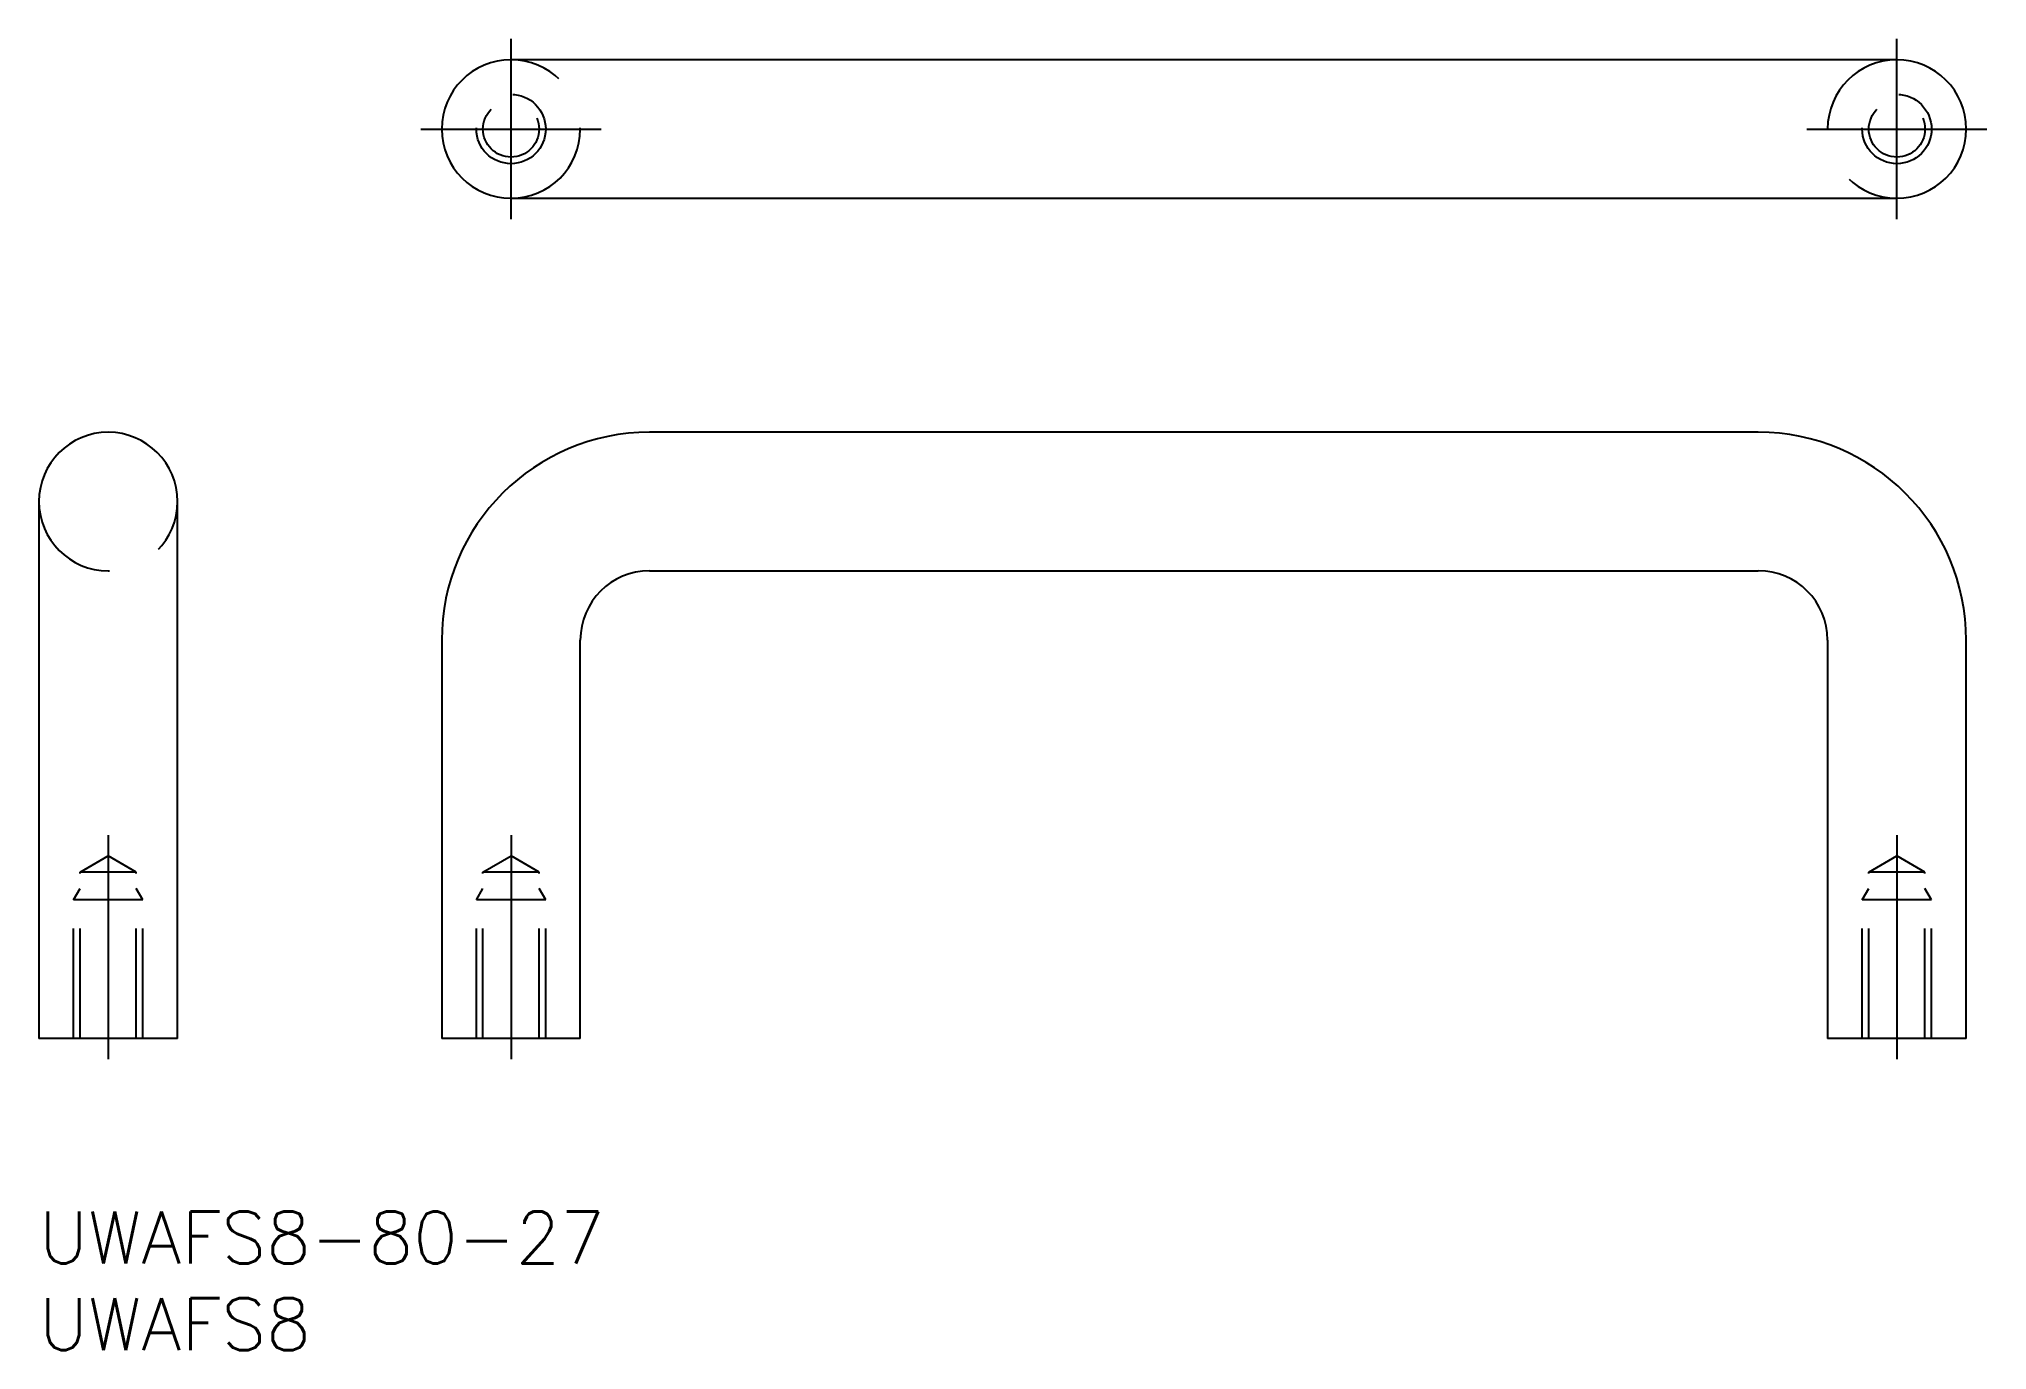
# Model space of a CAD drawing. Extents: x 0 to 112, y -8 to 68.
import ezdxf

# ---------------------------------------------------------------- set-up
doc = ezdxf.new("R2010")
doc.units = 0
doc.header["$LTSCALE"] = 0.5
doc.linetypes.add('CENTER', pattern=[50.8, 31.75, -6.35, 6.35, -6.35])
doc.linetypes.add('DASHED', pattern=[19.05, 12.7, -6.35])
for name, color, linetype in [('MSM_CENTER', 1, 'CENTER'), ('MSM_CONTINUOUS', 7, 'CONTINUOUS'), ('MSM_DASHED', 4, 'DASHED'), ('MSM_PART_NUMBER', 7, 'CONTINUOUS')]:
    doc.layers.add(name, color=color, linetype=linetype)
doc.styles.get("Standard").update_dxf_attribs({"font": 'txt.shx', "height": 1, "bigfont": 'bigfont.shx'})

# ---------------------------------------------------------------- blocks, each defined once
blk = doc.blocks.new('*U19')
at = {"layer": 'MSM_PART_NUMBER'}
blk.add_text('UWAFS8-80-27', height=3, dxfattribs=at).set_placement((0, -3))
blk = doc.blocks.new('*U20')
at = {"layer": 'MSM_PART_NUMBER'}
blk.add_text('UWAFS8', height=3, dxfattribs=at).set_placement((0, -8))

msp = doc.modelspace()

# ---------------------------------------------------------------- linework, layer by layer
at = {"layer": 'MSM_CENTER'}
for p, q in [((27.25, 57.31), (27.25, 67.71)), ((107.25, 57.31), (107.25, 67.71)), ((22.05, 62.51), (32.45, 62.51)), ((102.05, 62.51), (112.45, 62.51)), ((4, 21.74), (4, 8.8)), ((27.25, 21.74), (27.25, 8.8)), ((107.25, 21.74), (107.25, 8.8))]:
    msp.add_line(p, q, dxfattribs=at)
at = {"layer": 'MSM_CONTINUOUS'}
for p, q in [((107.25, 66.51), (27.25, 66.51)), ((27.25, 58.51), (107.25, 58.51)), ((99.25, 45), (35.25, 45)), ((0, 41), (0, 10)), ((8, 10), (8, 41)), ((35.25, 37), (99.25, 37)), ((23.25, 33), (23.25, 10)), ((31.25, 10), (31.25, 33)), ((103.25, 33), (103.25, 10)), ((111.25, 10), (111.25, 33)), ((8, 10), (0, 10)), ((31.25, 10), (23.25, 10)), ((111.25, 10), (103.25, 10))]:
    msp.add_line(p, q, dxfattribs=at)
for centre, radius, start, end in [((27.25, 62.51), 4, 90, 270), ((107.25, 62.51), 4, 270, 90), ((4, 41), 4, 0, 180), ((35.25, 33), 12, 90, 180), ((99.25, 33), 12, 0, 90), ((35.25, 33), 4, 90, 180), ((99.25, 33), 4, 0, 90)]:
    msp.add_arc(centre, radius, start, end, dxfattribs=at)
at = {"layer": 'MSM_DASHED'}
for p, q in [((2.38, 19.6), (4, 20.54)), ((5.62, 19.6), (4, 20.54)), ((25.63, 19.6), (27.25, 20.54)), ((28.87, 19.6), (27.25, 20.54)), ((105.63, 19.6), (107.25, 20.54)), ((108.87, 19.6), (107.25, 20.54)), ((2.38, 10), (2.38, 19.6)), ((5.62, 19.6), (2.38, 19.6)), ((5.62, 10), (5.62, 19.6)), ((25.63, 10), (25.63, 19.6)), ((28.87, 19.6), (25.63, 19.6)), ((28.87, 10), (28.87, 19.6)), ((105.63, 10), (105.63, 19.6)), ((108.87, 19.6), (105.63, 19.6)), ((108.87, 10), (108.87, 19.6)), ((2, 18), (2.38, 18.66)), ((6, 18), (2, 18)), ((2, 10), (2, 18)), ((6, 18), (5.62, 18.66)), ((6, 10), (6, 18)), ((25.25, 18), (25.63, 18.66)), ((29.25, 18), (25.25, 18)), ((25.25, 10), (25.25, 18)), ((29.25, 18), (28.87, 18.66)), ((29.25, 10), (29.25, 18)), ((105.25, 18), (105.63, 18.66)), ((109.25, 18), (105.25, 18)), ((105.25, 10), (105.25, 18)), ((109.25, 18), (108.87, 18.66)), ((109.25, 10), (109.25, 18))]:
    msp.add_line(p, q, dxfattribs=at)
for centre, radius in [((27.25, 62.51), 2), ((27.25, 62.51), 1.62), ((107.25, 62.51), 2), ((107.25, 62.51), 1.62)]:
    msp.add_circle(centre, radius, dxfattribs=at)
for centre, start, end in [((27.25, 62.51), 270, 90), ((107.25, 62.51), 90, 270), ((4, 41), 180, 0)]:
    msp.add_arc(centre, 4, start, end, dxfattribs=at)

# ---------------------------------------------------------------- block references
at = {"layer": 'MSM_CONTINUOUS'}
for name in ['*U19', '*U20']:
    msp.add_blockref(name, (0, 0), dxfattribs=at)

doc.saveas('drawing.dxf')
